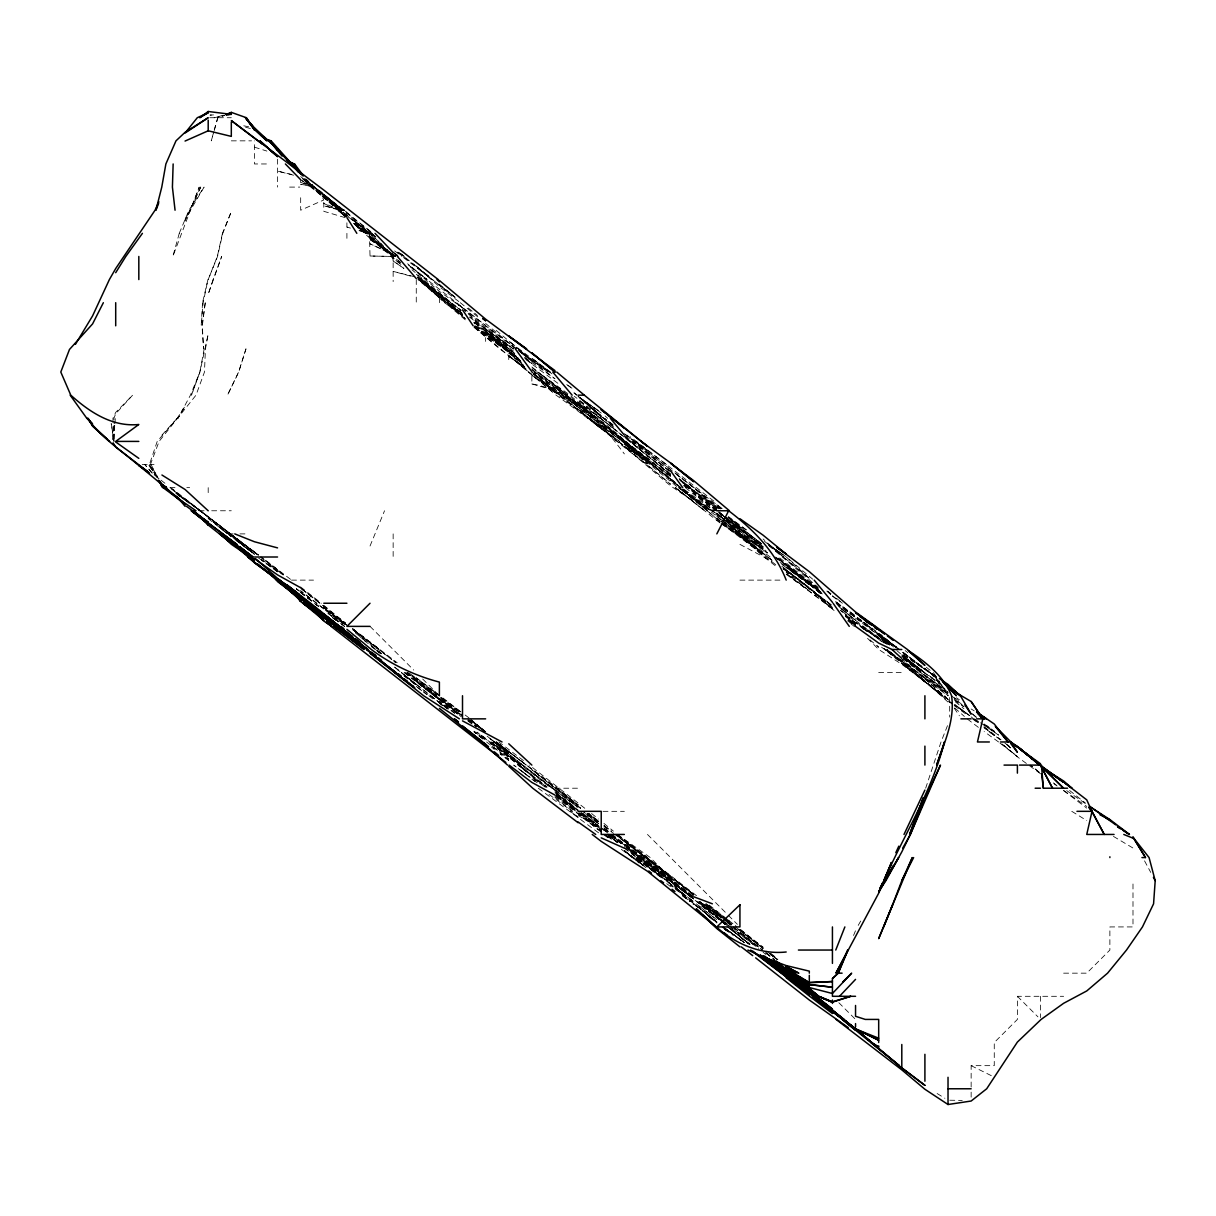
<?xml version="1.0" encoding="UTF-8"?>
<svg xmlns="http://www.w3.org/2000/svg" width="1216" height="1216" viewBox="0 0 1216 1216"><rect width="100%" height="100%" fill="white"/><g stroke="black" fill="none" stroke-linecap="round" stroke-linejoin="round"><path stroke-width="0.75" stroke-dasharray="5 3.75" d="M114.73 425.402L113.392 441.408L112.951 418.289L115.702 412.391L132.62 395.17L115.702 413.729L113.939 418.289L114.046 423.624M114.882 423.624L115.322 418.289M112.45 439.63L114.851 421.846M204.166 348.931L199.88 372.05L191.49 395.17L199.88 372.05L208.194 334.081L205.428 348.931L204.47 372.05L196.004 395.17L159.083 441.408L150.419 464.527L157.518 476.748M214.214 130.173L217.664 117.724L222.786 115.718M214.335 130.173L217.922 117.724L224.626 115.414M925.665 788.211L941.017 741.973L948.024 724.31M149.431 464.527L155.694 475.198L148.398 464.527L155.694 475.213L149.431 464.527L157.214 441.408L177.171 418.289L185.06 406.22L178.007 418.289L190.426 395.17L199.88 372.05M370.029 546.014L384.53 510.766M853.556 935.469L855.547 930.605M858.207 925.391L861.749 919.22M161.941 435.07L177.171 418.289M318.592 190.304L323.79 199.956L300.671 210.216L300.671 197.463M222.756 115.414L214.198 117.724L224.458 115.505M209.699 117.724L231.314 117.724M231.314 140.843L251.545 140.843M266.41 163.962L254.433 163.962L254.433 140.843M289.606 187.097L299.805 187.097M341.377 210.216L344.842 210.216L323.79 205.838L341.377 210.216L323.79 203.391L337.546 210.216L345.572 216.661L301.963 178.296M359.282 230.721L369.786 233.335L383.633 246.118M394.425 256.454L354.266 223.166L369.421 233.335L370.029 255.998L393.148 256.454L393.148 281.58M142.181 464.527L154.037 464.527M169.982 487.646L175.013 487.646M186.808 487.646L189.635 487.646M199.09 510.766L208.194 510.766M211.69 510.766L231.283 510.766M231.314 533.885L233.183 533.885M239.947 533.885L245.176 533.885M291.506 580.123L313.515 580.123M739.936 580.123L782.633 580.123M878.682 672.615L901.801 672.615M554.982 788.211L578.102 788.211M602.999 811.33L624.355 811.33M1063.635 973.165L1086.754 973.165L1109.874 950.046L1109.874 926.926L1132.993 926.926L1132.993 880.688M971.143 1086.998L971.143 1065.657L994.262 1065.657L994.262 1042.538L1017.397 1019.418L1017.397 996.299L1063.635 996.299M949.802 1100.222L962.251 1100.404M370.029 255.998L393.148 256.454M313.272 186.474L300.671 184.3L312.786 186.747M243.762 125.795L249.098 126.874M291.779 174.496L277.552 171.106L293.558 175.21M414.489 276.731L393.148 271.396L410.932 276.199M531.863 383.937L554.982 390.549L531.863 375.349L531.863 383.937C568.982 390.169 596.813 417.711 624.355 441.165L601.221 424.658L647.474 457.915L678.574 485.442M245.541 127.194L250.876 128.653M346.91 222.802L346.91 227.058L350.375 228.03M359.024 230.432L369.39 233.335L370.029 239.582L394.805 256.454M345.131 217.634L323.79 211.31L323.79 199.956M346.91 227.058L350.451 228.106M254.433 147.166L266.882 151.073M300.671 182.385L313.91 187.097L300.671 179.922L300.671 182.385L312.786 186.504M602.832 829.586L607.65 831.668M395.2 255.634L370.029 243.808L393.148 254.372L395.626 256.454M369.786 233.335L356.714 227.316L369.421 233.335M971.143 1065.657L992.621 1076.312M739.936 544.373L763.07 556.609M578.102 815.404L598.135 827.093M1113.446 836.395L1132.993 848.038M763.709 557.004L771.734 561.822M782.982 568.556L809.309 587.556L835.438 611.785M763.07 547.838L739.936 533.885L763.07 555.94L740.164 533.885L725.496 523.123M937.126 1093.534L944.908 1098.291M1071.782 811.33L1086.754 820.587M302.085 180.819L312.056 187.097L345.633 216.874M692.269 898.016L647.474 863.74L693.713 898.958L624.355 846.108M746.168 529.948L727.457 517.256M370.029 239.582L393.148 254.372L388.816 251.18M781.827 564.452L804.034 580.123L822.32 594.837L786.19 564.908L774.835 557.004M746.335 529.781L728.262 516.496M974.366 718.854L978.956 721.802M980.491 722.775L998.594 735.087L984.033 725.025M971.143 708.989L974.183 710.843M417.498 277.978L465.394 318.668M940.318 683.073L924.434 672.615L901.801 654.77M508.759 359.617L508.759 356.455L522.622 365.606M716.832 506.646L719.948 508.714L682.374 482.661M682.662 482.661L716.832 508.379M863.421 628.398L878.682 638.491L845.424 615.813M684.517 489.683L714.218 510.766M954.332 697.771L960.458 701.86M508.759 356.455L522.622 365.758M941.868 684.654L923.871 672.615L903.26 655.956L924.753 672.615L903.23 656.123M984.033 724.751L994.262 731.622L984.063 723.505M617.47 834.45L650.302 857.569L673.254 880.688M944.954 689.457L920.618 672.615L901.801 655.804M258.506 557.992L283.222 574.955M372.142 233.335L351.53 218.743M611.922 424.642L574.226 396.218M715.342 512.787L683.164 489.881M936.502 676.537L901.801 653.798L937.065 677.95M535.116 372.05L567.401 395.17L531.863 367.475M719.781 522.804L675.534 487.646L704.702 510.766L675.123 487.646L693.713 501.494L670.594 485.898L618.184 441.408M721.255 523.807L736.014 533.885L725.678 526.376M836.076 603.242L867.586 626.377L889.641 644.814M513.441 351.044L470.045 317.011L508.759 346.651L485.64 329.019L513.38 348.931L481.87 325.812L463.889 310.05M525.722 359.48L560.515 385.259M722.608 518.457L716.832 513.806L724.538 519.08M726.074 520.144L745.606 533.885L763.07 548.097M855.547 618.138L878.682 635.466M393.148 260.999L403.94 268.432L393.148 260.999L392.738 256.454M516.45 356.349L485.64 332.074L520.311 360.529M885.324 649.496L948.024 693.91M924.905 678.163L901.801 659.406L917.533 672.615L946.489 692.862M370.424 233.335L374.969 236.466L351.242 219.138M601.221 413.06L579.546 397.206L601.221 415.75L578.102 396.598L601.221 412.437M1000.327 739.875L984.109 727.837M780.034 552.596L769.242 545.118L783.104 554.785M781.569 553.66L786.19 556.867M854.058 614.642L835.027 601.388M1066.721 790.628L1085.204 803.442M1063.635 790.43L1086.754 806.482M936.077 676.886L901.801 651.882L936.639 677.038L933.28 672.615M786.19 574.317L832.428 608.076M550.514 372.05L531.863 358.173L552.277 374.102L508.759 341.118L531.863 360.179L549.754 372.05L531.863 360.103L548.142 372.05L485.64 325.812L515.858 348.931M721.453 517.59L693.713 497.694L711.907 510.766L738.264 533.885L772.13 560.424M722.988 518.67L766.004 550.772M956.506 697.771L959.424 699.823M984.078 723.93L994.262 731.059M444.524 302.693L462.506 315.309L446.606 302.693L462.506 315.689L419.049 279.574L464.998 318.455M475.684 325.812L518.001 357.747M549.054 794.443L572.204 811.33M936.077 677.19L901.801 651.715L924.905 669.545L903.245 652.247M831.349 604.762L786.19 571.794M969.608 715.631L954.195 704.778L966.522 713.488M261.227 559.102L283.222 574.818M460.955 312.542L447.017 302.693L462.506 315.233L416.267 274.208M531.863 375.349C572.554 402.025 607.605 435.89 646.806 464.527L670.594 484.242L624.355 446.196M678.346 485.458L670.594 480.001L724.052 522.059M763.07 546.592L724.052 516.633L761.642 545.057M861.536 621.087L837.839 604.291M863.026 622.151L867.525 625.313M1040.516 773.756L1017.397 756.884L999.628 741.973M669.18 470.546L624.355 436.073M769.242 544.874L783.104 554.694M716.832 513.806L724.538 519.262M726.074 520.357L739.936 530.191L724.052 516.846M998.564 741.973L984.154 731.576M520.22 352.032L531.863 360.301L518.396 348.931M473.693 322.301L514.854 353.582L469.513 317.011M715.312 503.606L674.926 473.298M374.71 236.618L351.242 219.184M354.51 223.577L368.19 233.335L345.526 211.28M676.05 484.181L624.355 442.29L601.221 425.615L562.81 395.17L674.637 482.372L647.474 460.271L652.43 464.527M899.597 649.496L862.813 622.121M948.024 699.367L901.801 664.316L878.742 649.496L867.114 637.914M952.66 704.535L884.746 649.496M954.195 705.645L968.058 715.57M578.102 396.446L598.135 410.841M474.818 322.483L520.311 360.118M726.94 518.67L747.582 533.885L724.052 516.359M681.234 487.646L670.594 480.001L677.859 485.458M868.33 625.343L834.982 601.19L855.547 617.682L836.502 603.242M901.801 656.503L924.206 672.615L903.29 657.476L921.971 672.615L903.23 657.552M832.428 609.018L786.19 573.587L809.309 590.763L786.19 572.478M621.27 849.27L642.975 865.427M531.863 369.892L595.551 418.289L566.124 395.17L601.221 424.414L554.982 389.15L534.417 372.05L554.982 389.439L578.102 406.311L531.863 369.026M680.899 481.278L689.73 487.646L678.802 478.694M699.671 901.664L721.255 917.776L699.671 901.588M722.912 926.926L744.283 942.461L726.18 929.161M720.571 508.972L634.676 441.408L647.474 450.589L625.693 434.963M724.447 523.731L763.07 553.66L721.407 521.466M817.973 588.225L778.62 557.004M780.155 562.491L822.32 593.454M719.781 522.09L716.832 519.946L721.103 523.169M954.484 700.127L963.574 706.724M1004.766 742.991L1010.374 747.08L1007.745 745.028M978.378 727.366L967.13 718.854M513.334 348.931L466.701 312.223M670.594 473.83L601.221 418.73L578.102 402.07L600.248 418.289L578.102 399.912L670.594 474.666M533.307 374.406C572.31 405.354 616.664 429.491 652.232 464.527M948.024 692.132L924.905 675.275L948.024 693.378M1054.105 783.803L1057.114 786.007M721.088 919.676L700.629 903.807L755.926 946.626M722.517 920.71L726.788 923.826M685.414 487.646L714.537 510.766M861.354 621.057L834.89 601.388M845.424 615.266L884.351 643.218M176.077 493.118L189.24 503.014M371.351 646.608L375.288 649.496M404.138 672.615L461.062 716.589M490.078 738.72L508.759 752.704M696.494 895.675L624.355 839.785M397.434 252.244L414.808 265.286M716.832 508.683L683.362 484.485M559.618 395.17L533.383 373.282L559.254 395.17L619.491 441.408L601.221 427.971L533.307 373.236L554.982 392.418L617.5 441.408M896.618 647.292L878.682 634.144L893.623 647.125M606.845 834.45L619.978 844.086M647.474 864.044L625.814 847.096L693.713 899.156M524.75 357.337L554.982 378.799L516.405 348.931M508.759 348.612L485.64 330.767L514.854 353.643M713.792 501.038L630.177 436.711M474.711 325.812L520.311 360.498L485.64 333.853M521.755 362.444L473.328 325.812M817.973 588.894L776.401 557.004M832.428 607.331L799.748 580.123L786.19 570.532L799.429 580.123L826.865 603.242L809.309 588.453L832.428 609.55M948.024 702.058L915.359 672.615L882.527 647.429L948.024 695.871M364.253 640.65L368.585 643.842M735.437 926.926L763.07 948.434L735.148 926.926M397.434 252.214L403.165 256.454M417.787 276.214L461.062 310.414L417.559 277.263M461.016 310.414L419.49 279.574M666.429 464.527L635.998 441.408M716.832 510.401L693.713 493.286L715.327 509.671M719.887 520.342L716.832 518.092L722.912 522.606M783.286 567.568L831.303 604.93M903.26 658.555L945.136 690.414M969.699 715.692L955.259 704.839L966.811 713.427M164.92 483.254L153.216 474.088M465.105 715.008L468.996 717.896M416.267 681.234L462.506 715.662M603.972 826.302L613.609 833.431M693.713 895.554L614.977 834.45M612.94 424.642L604.382 418.289L612.94 424.886M786.19 569.909L831.075 605.416M775.747 564.741L739.936 536.56L772.114 560.242M257.442 554.77L172.292 488.741M345.466 623.854L323.79 607.772L346.91 625.13M497.754 743.037L526.254 765.092L495.93 741.973L554.982 786.205L578.102 805.068L496.386 741.973M604.094 825.953L611.253 831.258M706.131 903.807L724.128 917.183M725.587 918.278L732.898 923.689M602.741 828.841L608.79 833.325M699.702 901.588L716.832 914.614L703 903.807M726.317 929.176L744.116 942.522M723.262 926.926L739.936 939.299M403.438 257.518L432.151 279.574L417.666 267.854M393.148 258.02L391.142 256.454L401.812 265.164L370.029 238.26L393.406 256.454M683.346 485.534L686.174 487.646M683.635 489.82L710.722 510.766L678.604 487.646L721.134 522.15M722.562 523.214L763.07 553.964L739.936 534.934L763.07 556.107L775.899 566.246M847.491 620.768L855.03 626.377M1053.33 782.906L1056.172 785.034M277.552 569.696L261.242 557.004L291.582 580.123M437.593 694.594L408.226 672.615M416.267 686.356L427.454 694.686M508.759 756.762L488.878 741.973L547.048 787.117L476.961 732.123L489.759 741.973M545.148 787.117L531.863 777.206L540.33 783.818M601.221 829.494L579.546 813.382L601.221 830.285M348.354 217.01L375.926 237.789M474.468 322.453L478.967 325.812L474.468 322.301M601.221 419.262L617.12 431.118M508.759 351.363L474.088 323.365M776.249 558.068L804.81 580.123L775.246 557.004M682.252 489.79L693.713 498.347L678.194 487.646L624.355 443.764L647.474 463.919L622.714 441.408L589.289 418.289L601.221 427.758L578.102 409.245C598.181 418.623 611.329 436.772 624.355 453.902M771.78 560.242L739.936 534.265L723.505 519.141M258.202 555.119L185.06 499.442L258.506 554.982M707.697 904.947L716.832 911.772M670.594 877.694L615.554 834.45M692.223 896.207L611.526 834.45M581.567 813.595L598.196 826.029L578.542 811.33M624.355 847.765L667.356 880.688L625.845 848.449M394.622 250.906L402.01 256.454M453.811 296.218L432.379 279.574L455.058 297.297M832.428 595.764L842.414 603.242M725.496 517.59L719.72 513.258L722.608 515.63M767.159 552.93L741.745 533.885L767.554 552.93L739.936 533.885L763.07 554.876L722.532 524.233M332.439 617.682L338.306 622.03M616.998 834.45L647.474 857.402M610.31 834.45L624.355 844.983M687.815 899.734L670.594 880.688L624.355 845.211M693.713 897.317L611.709 835.529M727.168 922.397L762.493 950.046M733.081 926.926L761.079 948.936M637.093 857.569L666.824 880.688L647.474 865.23M538.293 788.211L599.214 833.294M670.594 471.55L625.693 435.997M716.832 509.899L683.65 484.485L716.406 510.766M254.433 551.942L258.476 554.982M176.001 493.346L180.53 496.751M182.05 497.891L185.06 500.171M325.234 610.082L345.466 625.282L300.671 590.763M440.83 697.254L461.062 712.47M328.107 613.366L342.517 624.203M604.154 825.603L611.496 831.136M552.55 788.211L578.102 807.5M617.059 842.11L608.304 835.544L617.059 842.186M723.125 926.926L744.04 942.719M679.182 478.998L690.642 487.646L679.182 478.694M739.936 527.136L728.323 517.788L761.657 543.871L728.399 517.682M770.184 557.004L739.936 534.538L763.07 553.371L739.936 535.116L763.07 548.781L739.936 531.149L723.626 516.77M924.905 677.981L948.419 695.734M971.143 716.878L978.15 722.456L975.247 720.054M1063.635 790.674L1086.754 808.123M179.026 495.626L189.24 503.363M416.267 677.783L437.942 694.154M404.822 672.615L458.174 714.309L439.386 698.47L461.062 715.525M397.237 669.53L399.958 671.582M404.472 675.944L416.267 684.851M430.297 695.734L449.358 710.174L401.265 672.615L446.789 708.396M490.291 741.973L520.691 765.092L490.519 741.973L520.539 765.092L508.759 755.896M722.821 919.007L730.314 924.662M733.309 926.926L762.584 950.046M670.594 879.913L613.685 835.544M546.714 787.086L517.925 765.092L545.726 787.117M581.734 813.595L601.221 828.294M727.518 926.926L749.892 944.315M417.681 267.763L430.434 277.415M460.302 302.693L479.849 318.562M820.876 592.04L786.19 564.908L822.32 593.97M975.247 719.963L978.181 722.182M984.033 726.621L1001.026 739.799M283.343 574.636L260.726 557.004M345.466 624.036L323.79 607.59L346.91 625.328M405.688 672.615L462.506 716.665M726.986 920.33L705.858 903.807M728.43 921.439L731.333 923.628M521.71 765.092L491.614 741.973L551.076 788.211M723.687 921.743L698.014 901.527L720.936 919.646M725.055 922.777L729.174 925.893M579.546 813.276L601.221 829.692M531.863 779.182L534.858 781.447M645.985 867.662L624.355 851.17L639.297 863.178M706.709 914.417L716.832 922.078L670.594 885.126L703.03 910.738M398.742 252.198L429.734 277.339L416.267 266.046M716.832 504.746L722.106 508.759M745.803 533.885L763.07 547.002L726.94 518.867M738.142 533.885L739.936 535.253M393.148 660.546L395.884 662.735L352.807 629.645L391.704 659.437M410.248 673.755L414.762 677.175M670.594 877.709L674.515 880.688M725.42 919.311L731.15 923.674M439.386 703.38L442.305 705.599M692.208 895.751L624.355 843.022M417.772 687.709L422.302 691.144M423.806 692.299L426.831 694.579M474.073 731.378L485.64 740.164L474.073 731.196M722.319 920.679L726.423 923.81M556.396 796.252L576.232 811.33L556.396 795.598M418.547 277.826L450.832 302.693L411.996 269.785M728.612 517.256L739.936 525.905L728.612 517.302M896.618 647.201L869.744 626.377M722.608 515.174L718.276 511.875L722.608 515.25M724.052 516.283L739.936 528.398M817.973 588.118L809.309 581.506L817.973 588.346M670.594 476.034L625.389 441.408L647.474 459.542L601.221 422.454L624.355 440.374C603.288 419.915 577.281 405.946 554.982 387.007L596.098 418.289L578.102 404.958L597.451 418.289L578.102 404.229L531.863 366.974M942.248 686.219L901.801 655.272M156.165 476.657L159.053 478.861M185.06 499.442L254.433 552.277L185.06 498.94L229.809 533.885M352.64 629.675L370.029 642.93L352.99 629.69M442.274 698.151L462.506 713.564M523.473 760.608L498.818 741.973M407.071 672.615L436.848 695.734L409.67 674.713M647.474 861.217L670.594 879.062L642.686 857.569L692.284 896.253M666.718 880.688L693.713 901.71L647.474 865.99M624.355 848.114L663.146 878.469L647.474 866.491M554.982 796.389L574.575 811.33M666.702 883.652L670.594 886.616M702.453 910.647L716.832 922.078L705.326 912.912M458.812 301.553L439.386 286.672L416.267 266.38M387.372 250.086L353.962 223.653M848.327 620.266L855.547 625.799L848.327 620.023M185.06 499.381L171.106 488.71L199.895 510.766L170.21 487.646M302.07 589.228L345.466 623.002M439.052 695.734L416.267 678.042L437.441 694.625M584.774 808.26L529.355 765.092M377.051 650.606L381.444 653.965L377.158 650.621M300.671 592.694L313.074 602.194L296.461 588.924M468.008 721.103L473.89 725.587M739.936 930.103L763.07 947.766L739.936 929.009M608.167 831.258L604.002 828.081L607.985 831.258M554.982 791.768L576.658 808.366M765.958 953.162L771.75 957.585M579.834 811.33L598.378 825.527M603.82 829.494L606.419 831.47M719.507 919.737L698.85 903.807M455.058 297.221L439.386 285.198L454.267 296.856M674.926 472.887L694.108 487.646L716.832 507.984L694.078 487.646M761.626 543.856L748.646 533.885L761.626 544.038M624.355 442.244L623.276 441.408L647.474 460.621M440.83 697.954L461.062 713.488M436.802 695.734L407.117 672.615M496.356 741.973L508.759 751.503M618.473 835.574L624.355 840.089M587.176 813.489L598.409 822.107M730.269 929.054L750.059 944.391M554.982 795.006L576.232 811.33M556.487 796.328L576.065 811.33M670.594 884.275L665.927 880.688L693.713 902.181M529.082 776.872L513.73 765.092L537.335 782.937M624.355 433.671L634.372 441.408L624.355 432.866M474.696 326.861L504.731 348.931L474.073 325.812M300.671 588.149L320.264 603.242L300.671 588.058M353.81 629.766L379.483 649.496L351.135 627.502L397.222 662.766M739.936 929.282L763.07 947.097M615.904 834.45L670.594 876.66L624.355 841.335M328.001 613.366L342.076 624.203M757.735 946.626L739.936 932.915L757.522 946.626M439.386 702.65L446.88 708.442M486.598 741.973L508.759 759.027L489.683 744.253M624.355 850.531L643.203 865.245L624.355 850.577L633.232 857.569M682.586 895.721L690.08 901.497M727.29 931.258L724.478 929.1L727.29 931.319M353.643 223.425L370.029 238.397L393.391 256.454L353.856 223.881M370.029 238.397L393.148 256.272M948.024 694.108L903.199 658.966M972.496 718.854L978.302 723.338M443.05 698.045L461.001 711.938M469.209 720.009L484.135 731.561L467.962 718.854M725.283 919.311L730.922 923.674M296.461 588.802L299.258 590.976M719.507 919.676L699.2 903.807M731.591 929.085L739.936 935.636L670.594 880.946M608.76 835.544L617.272 842.11M491.416 747.004L494.304 749.238L491.416 746.943M722.106 508.714L716.832 504.625L721.833 508.714M841.001 608.897L855.547 620.19L837.52 605.507M1000.008 743.098L1017.397 756.565L1000.996 743.098M302.161 589.319L345.466 623.398M467.643 720.009L476.642 727.001L467.947 720.009M323.79 608.988L300.671 590.93M765.958 952.964L771.75 957.448M454.89 713.382L439.386 701.328L454.358 713.017M621.391 843.63L609.55 834.45L621.391 843.737M403.849 675.822L416.267 685.474M604.2 834.45L608.517 837.794M603.592 834.45L608.03 837.9M682.419 895.782L689.806 901.512M304.958 179.284L312.117 184.862M521.862 353.385L531.863 361.182L519.217 351.15M832.428 596.129L838.964 601.221M954.21 699.033L964.09 706.724M886.996 649.496L895.873 656.397M897.362 657.537L924.905 678.832L943.996 695.734M260.467 557.004L283.039 574.682M578.102 806.269L580.701 808.29L531.863 769.774L580.61 808.351M731.059 926.926L758.83 948.89M611.101 835.605L621.406 843.63M554.982 792.817L578.102 810.829M556.442 795.401L577.038 811.33M706.709 914.204L716.832 922.078M721.909 926.926L727.457 931.243M679.486 479.545L719.583 509.671M809.309 583.467L822.32 593.621L805.205 580.123M863.147 628.581L867.388 631.894M889.96 651.806L916.21 672.615L887.042 649.496M881.585 647.216L901.801 662.386L942.142 695.734L901.801 663.009M769.409 953.329L776.386 958.892L766.612 951.155M440.83 697.969L462.506 714.871M598.454 821.058L588.787 813.489L598.454 821.104M604.048 825.603L611.131 831.106M487.114 736.151L508.759 753.084L494.73 741.973M763.07 952.234L765.958 954.484M314.427 603.242L318.44 606.389M332.439 617.363L338.2 621.862M583.467 813.641L598.272 825.193M636.044 857.569L663.085 878.469M601.221 831.866L574.94 811.33L601.221 832.033M304.958 179.223L372.917 233.335M525.935 368.676L499.806 348.931L473.617 326.982M726.925 919.007L707.621 903.807M728.369 920.147L737.018 926.926M769.363 953.359L776.37 958.862M370.029 642.732L378.662 649.496M765.958 952.706L774.638 959.485M355.589 633.156L368.585 643.325M490.078 738.477L494.532 741.973M208.194 518.578L231.314 536.742L219.366 527.318L227.742 533.885M552.642 788.211L522.454 765.092L578.102 807.12L554.982 790.582L493.483 741.973L554.982 790.126M647.474 862.6L670.594 880.688L685.991 898.366M576.658 809.689L556.426 793.85L578.102 810.981M578.102 812.835L601.221 830.938M725.055 929.267L732.503 935.104M905.175 650.606L908.002 652.81M860.092 626.377L864.378 629.736M739.936 930.255L763.07 948.434M300.671 586.978L321.328 603.242M251.545 551.714L208.194 518.016L231.314 536.119M376.778 650.666L381.246 654.178M481.293 735.285L485.64 738.69M633.49 857.569L643.279 865.275M769.014 545.3L809.309 578.406L786.342 557.004M716.832 516.329L721.27 519.84M722.745 521.01L739.039 533.885M232.758 537.259L254.433 554.359M556.426 792.908L578.102 809.993M300.671 592.055L313.424 602.133M521.573 770.898L528.93 776.69M346.91 215.49L323.79 194.362L342.836 210.216L314.594 187.097L341.058 210.216L314.093 187.097M613.168 426.056L578.102 396.355M1069.594 790.476L1085.326 802.955M765.958 952.827L774.638 959.698M371.488 646.046L375.835 649.496M604.018 830.026L608.228 833.34M609.626 834.45L621.422 843.737M607.62 834.45L617.378 842.186L609.018 835.559M701.024 909.507L693.834 903.807L703.897 911.772M692.755 903.807L693.713 904.567M828.142 591.493L830.999 593.758M721.164 514.262L725.496 517.712M781.827 566.23L809.309 588.635M591.538 813.519L598.454 819.022M749.892 944.391L727.913 926.926M296.522 588.924L299.288 591.113M482.737 738.781L474.073 731.91L485.64 741.213M554.982 797.468L572.447 811.33M573.846 392.859L576.749 395.17M842.536 611.663L881.463 641.425M353.902 223.303L366.472 233.335L353.902 222.984M851.291 624.051L854.194 626.377M695.172 900.311L699.55 903.807M604.17 828.582L610.052 833.279M749.801 944.452L730.588 929.085M601.221 827.807L605.386 831.136M359.921 636.728L365.697 641.334M708.153 915.861L716.832 922.777M709.597 917.153L716.832 922.929M926.258 667.204L931.669 671.521M764.484 541.257L809.309 578.406M679.288 479.545L715.388 508.653M390.26 252.335L370.029 236.132L390.26 252.502M485.64 731.667L471.078 720.009L485.64 732.078M624.355 844.254L641.03 857.569M370.029 644.465L381.93 653.995M377.431 650.636L381.718 654.056M316.114 604.276L318.683 606.313M428.853 695.734L435.434 700.994M521.573 770.959L528.93 776.842M410.582 266.714L427.105 279.574L407.573 263.781M698.014 901.512L700.887 903.807M394.531 667.052L400.064 671.49L394.531 667.037M300.671 592.207L313.044 602.148M601.221 417.134L579.47 397.298L614.247 427.774M724.052 519.627L739.936 532.41L726.94 521.664M400.368 262.276L396.036 258.78L400.368 262.504M377.279 650.651L381.611 654.147M955.259 701.723L963.923 708.73M394.577 252.974L397.45 255.284M556.442 794.778L575.426 810.145M903.245 657.263L922.184 672.615L903.245 657.005M468.282 308.028L472.629 311.554M304.958 178.98L312.117 184.771M393.148 252.077L397.191 255.36M889.641 645.027L878.682 635.983L889.367 644.982M972.557 714.233L976.813 717.698M496.143 330.372L516.967 347.746M718.686 511.921L722.942 515.386M724.356 516.526L739.936 529.203L724.736 516.526M682.252 489.987L707.925 510.766L681.538 487.646M603.926 823.414L613.411 831.136M603.926 827.853L607.985 831.151M585.747 813.626L598.409 823.946M887.452 644.723L855.547 620.373L836.897 604.474M674.637 482.144L624.355 443.886L647.474 462.08C616.117 440.937 586.994 417.012 556.107 395.17L508.759 355.528L527.349 370.865M473.936 326.998L554.982 393.665M462.506 313.515L417.438 277.324M523.199 364.846L508.759 352.99L526.087 368.478M768.694 545.467L818.246 587.404M375.805 236.892L371.473 233.335L375.592 236.907M395.854 254.235L398.544 256.454M251.545 551.988L231.314 535.359L248.657 550.103M311.57 184.847L304.76 179.223C323.836 200.017 348.202 214.442 368.95 233.335L383.633 245.906M461.183 312.512L420.827 279.574L462.506 314.701M771.005 953.466L777.906 959.166M848.327 619.689L855.547 625.662M725.496 520.463L716.832 513.304L722.258 518.062M417.605 267.338L429.689 277.339M739.936 937.004L748.524 944.118M323.79 605.279L345.466 623.2M895.736 647.125L880.095 634.144L898.442 649.496L878.682 633.506L893.623 647.018M768.877 544.95L783.408 557.004L763.07 538.977M924.905 681.72L901.801 663.374L942.826 695.734L915.207 672.615L924.905 681.386M669.226 471.352L633.734 441.408L670.594 469.543M439.386 284.194L454.678 296.917M836.73 598.47L841.031 602.057M719.203 511.921L723.353 515.386M516.131 348.931L485.64 323.471M304.836 178.98L311.813 184.771M465.302 319.823L417.863 279.574M574.362 392.859L577.129 395.17M704.414 911.894L716.832 922.275M789.169 559.421L812.698 579.181M809.309 584.151L822.077 594.898M870.002 639.874L878.682 647.216L875.961 644.769M951.505 695.734L964.136 706.435M869.014 626.377L889.945 644.541M531.985 372.05L554.982 391.674M878.682 635.102L889.945 644.693M531.863 372.05L554.982 391.719M346.91 215.931L323.79 195.062L340.708 210.216L323.79 195.274L372.613 233.335M418.502 279.574L439.386 297.297L419.946 279.574L444.387 302.693M1010.496 747.855L1006.362 744.329L1010.557 747.855M669.271 473.541L624.355 436.514L670.594 475.152M707.241 510.766L716.832 518.958M474.742 313.166L477.478 315.491M375.866 237.029L371.534 233.335L375.531 236.846M393.148 252.442L396.644 255.451M300.671 176.609L343.429 210.216L323.79 195.411L341.97 210.216L323.79 196.11L304.79 179.33M588.772 418.289L601.221 429.02M304.76 178.858L314.29 187.097M470.303 718.854L484.242 730.877M393.148 254.098L395.854 256.454M393.847 256.454L370.029 237.394L394.106 256.454M896.83 650.575L900.554 653.798M419.003 279.574L439.386 297.266M723.626 519.247L739.936 533.505L726.347 521.406M474.711 326.998C490.291 341.863 510.948 349.995 524.75 367.08M954.849 708.046L964.394 716.452M719.553 513.167L722.258 515.569M533.338 373.251L554.982 392.418L533.642 373.251M827.002 590.961L831.075 594.563M948.024 699.504L924.905 678.832M718.185 514.14L724.979 520.19M393.148 254.646L395.154 256.454M345.557 216.311L314.777 187.097M827.002 591.204L831.075 594.898M605.082 415.948L607.65 418.289M716.832 513L722.167 517.925M930.027 672.615L939.725 681.614L930.073 672.615L948.024 692.436M972.511 713.67L977.953 718.854M306.128 179.223L308.849 181.853M944.786 695.734L950.091 701.966M306.037 179.071L308.727 181.746M1017.397 996.299L1037.947 1016.85M838.842 1002.714L855.547 1019.418M647.474 834.45L727.107 914.082M728.384 915.374L737.382 924.358M370.029 626.377L413.698 670.046M422.697 679.03L439.386 695.734M441.955 698.303L459.937 716.285M152.152 472.902L144.81 464.527L152.152 473.13M320.325 191.049L338.762 210.216L346.91 216.159L310.764 187.097L302.906 177.749M368.114 233.335L370.029 235.661M954.21 708.107L959.363 715.783M1144.545 860.867L1150.762 872.434M151.058 464.527L158.597 479.317M114.076 425.402L114.38 441.408M949.65 697.513L949.711 717.075M1040.516 996.299L1040.516 1017.64M971.143 1092.135L971.143 1097.166M485.64 337.622L485.64 341.422M439.386 298.878L439.386 302.693M416.267 279.574L416.267 303.985M393.148 533.885L393.148 557.004M346.91 213.423L346.91 216.585M346.91 233.335L346.91 240.859M277.552 159.205L277.552 187.097M208.194 487.646L208.194 495.52M202.525 302.693L201.172 325.812L203.194 302.693L207.936 279.574L202.525 302.693M205.261 302.693L202.327 325.812L203.574 348.931L202.008 325.812L205.261 302.693M222.452 233.335L217.33 256.454L208.194 279.574L217.542 256.454L222.786 233.335L231.314 211.614L222.452 233.335M179.269 233.335L172.839 256.454L199.226 187.097L190.395 210.216L185.06 219.397L204.09 187.097L188.936 210.216L179.269 233.335M213.727 131.951L211.265 140.843L213.834 131.951M245.951 348.931L238.716 372.05L227.483 395.17L238.61 372.05L245.951 348.931M213.119 279.574L208.194 294.211L221.677 256.454L213.119 279.574M200.716 187.097L185.06 220.582L200.716 187.097M213.53 114.912L209.973 115.094L213.53 114.988M462.506 307.709L439.386 291.384L408.044 264.738L485.64 325.493L455.407 302.693L462.506 307.709M647.474 461.138L624.355 446.348L647.474 461.274L670.594 479.59L647.474 461.138M809.309 582.722L776.705 557.004L819.417 590.52L809.309 582.722M670.594 476.322C623.686 444.98 583.589 404.594 537.624 372.05L570.076 395.17L596.433 418.289L578.102 404.229L624.355 441.53L670.594 476.322M878.682 637.442L862.706 626.377L887.133 644.009L878.682 637.473M952.66 703.684L948.024 700.431L952.66 703.699M571.946 388.223L565.774 383.83L571.946 388.254M647.474 866.598L634.95 857.569L662.203 878.347L647.474 866.643M277.552 571.794L261.638 560.181L277.552 571.794M855.547 625.039L848.327 619.734L855.547 625.1M318.44 606.191L315.765 604.23L318.455 606.191M578.102 817.122L570.304 811.33L578.102 817.182M809.309 584.774L786.19 567.446L809.309 584.774M254.433 552.064L231.314 534.858L254.433 552.064M786.19 571.018L783.317 568.86L786.19 571.018M254.433 554.086L234.202 538.946L254.433 554.086M722.806 917.974L704.429 903.807L722.806 917.928M731.774 924.692L724.295 919.098L731.774 924.677M598.196 821.56L587.632 813.61L598.211 821.56M670.594 876.113L624.355 840.727L693.713 894.611L647.474 858.01L670.594 876.113M692.269 896.967L670.639 880.688L692.269 897.013M721.316 917.882L716.832 914.478L721.255 917.882M716.832 510.766L693.713 493.286L716.832 510.766M531.863 374.452L528.702 372.05L531.863 374.452M723.991 918.232L716.832 912.79L723.87 918.232M367.354 233.335L354.221 223.303L367.354 233.335M344.554 626.377L332.682 617.333L344.554 626.377M404.274 256.454L398.711 252.198L404.274 256.454M485.64 738.431L482.737 736.227L485.64 738.431M724.888 923.841L720.86 920.77L724.842 923.826M725.815 924.631L716.832 917.685L725.815 924.601M484.242 730.588L471.762 720.982L484.242 730.634M716.832 919.798L696.19 903.807L716.832 919.813M508.759 760.41L500.08 753.707L508.759 760.41M730.086 924.646L727.138 922.351L730.117 924.646M693.713 894.49L675.974 880.688L693.713 894.611M698.045 907.44L695.157 905.19L698.045 907.455M578.102 804.977L556.715 788.211L578.102 805.068M598.409 823.46L582.935 811.33L598.409 823.506M608.714 837.794L605.872 835.559L608.745 837.794M531.863 363.599L524.75 357.96L531.863 363.599M439.386 699.717L416.267 681.386L439.386 699.778M611.283 839.055L606.921 835.605L611.298 839.055M416.267 684.441L401.447 672.615L416.267 684.441M707.499 510.766L679.668 487.646L707.499 510.766M777.389 959.53L770.047 953.602L777.389 959.515M531.863 775.291L519.232 765.092L531.863 775.291M725.374 924.616L721.103 921.15L725.374 924.616M994.262 735.665L984.018 727.259L994.262 735.665M855.547 624.735L845.424 616.436L855.547 624.735M1039.072 772.19L1030.438 765.092L1039.072 772.175M855.547 623.489L840.59 610.402L855.547 623.489M345.542 216.463L338.656 210.216L345.542 216.478M114.076 441.408L111.203 423.624L113.97 441.408"/><path stroke-width="1.5" d="M173.143 163.962L172.414 187.097L175.058 210.216M1141.946 857.569L1145.487 857.569L1132.993 837.201L1149.074 857.569L1155.2 880.688L1153.574 903.807L1142.462 926.926L1126.502 950.046L1107.578 973.165L1086.754 990.949L1063.635 1003.291L1041.124 1019.418L1017.397 1042.066L986.693 1088.776L971.143 1101.027L948.024 1104.508L924.905 1089.262L901.801 1069.867L836.076 1019.418M1114.054 834.45L1086.754 834.45L1092.029 811.33L1088.867 807.333L1091.892 811.33L1086.754 799.87L1065.064 783.18M957.053 693.196L971.143 701.51L982.817 718.854L977.451 741.973L989.353 741.973M892.97 903.807L901.801 880.688L912.304 857.569L878.682 938.63L892.985 903.807L883.682 926.926M924.297 800.295L910.358 834.45L901.801 851.884L885.902 880.688L878.682 891.51M158.612 203.452L155.937 210.216L161.774 187.097L165.878 163.962L175.986 140.843L185.06 132.316L208.194 117.724L185.06 133.046L197.281 117.724L208.194 112.738L208.194 111.492L231.314 114.365L231.314 112.374L246.422 117.724L254.433 129.945L245.556 117.724L246.422 117.724M835.772 950.046L844.877 926.926M891.602 862.524L878.682 893.213L835.924 973.165L848.038 950.046L838.295 973.165L832.428 978.591L832.428 996.299L855.547 996.299M832.428 978.591L838.143 973.165L847.613 950.046M883.728 880.688L891.465 862.524L883.986 880.688C904.126 834.389 931.958 791.434 944.406 741.973L936.639 765.092C944.315 742.611 955.122 720.191 951.566 695.734C943.479 675.746 925.802 662.051 908.306 650.56M924.905 798.714L940.485 765.092L910.358 834.45L902.652 848.251M158.886 201.75L155.055 210.216L115.702 268.538L109.379 279.574L92.598 315.856L75.438 344.31M895.812 852.674L898.806 846.154M904.005 834.45L924.905 790.066M880.11 888.166L882.998 882.178L880.11 888.106M103.36 302.693L92.598 323.882L69.479 349.463L60.8 372.05L70.786 395.17C89.604 412.057 112.282 427.181 138.822 424.49L115.702 441.408L138.822 441.408M716.832 533.885L728.658 510.766C753.038 529.355 774.774 550.894 786.19 580.123M901.801 880.658L913.642 857.569M885.081 880.688L887.726 875.733M889.489 872.434L893.015 865.822M884.169 882.314L878.682 892.042L898.624 857.569L879.609 889.641M115.702 272.688L125.81 256.454L142.424 233.335M185.06 141.056L208.194 130.796L231.314 136.39L231.314 121.995M839.496 996.299L855.547 979.382M370.029 603.242L346.91 626.377L370.029 626.377M842.688 982.057L851.656 973.165L832.428 993.502L809.309 987.544L776.082 960.838M208.194 111.492L199.713 117.724L208.194 112.738M226.191 114.38L231.314 112.374M226.298 114.836L231.314 113.088L226.176 114.486M227.894 114.76L231.314 114.03L225.978 114.289M225.978 114.547L231.314 114.365M266.182 139.87L271.122 140.843L294.318 166.714M290.016 162.914L294.515 163.962L303.225 175.469M578.102 395.17L584.334 395.17L647.474 446.333L607.985 415.127M716.832 510.766L728.658 510.766M254.433 557.004L277.552 557.004M323.79 603.242L346.91 603.242M855.547 626.377L878.682 643.097L891.982 649.496L901.801 649.496M485.64 718.854L462.506 718.854L462.506 695.734M960.914 718.854L971.143 718.854M976.539 718.854L983.911 718.854L980.081 715.206M1000.479 741.973L1010.922 741.973L1040.516 765.092L1052.494 788.211L1040.516 765.396L1063.574 788.211L1040.516 765.472L1063.635 782.329L1042.051 767.524M1004.036 765.092L1017.397 765.092L1017.397 773.133M1019.464 765.092L1040.516 765.092L1020.285 749.314M1035.15 788.211L1040.516 788.211M1041.61 773.984L1043.374 788.211L1067.602 788.211M578.102 811.33L601.221 811.33L601.221 834.45L624.355 834.45M1076.95 811.33L1092.029 811.33L1104.25 834.45L1091.801 811.33M798.41 950.046L832.428 950.046M838.143 973.165L842.095 973.165M948.024 1088.776L971.143 1088.776M786.19 951.991C760.41 954.742 736.045 943.966 716.832 927.398M809.309 984.656L832.428 987.21L809.309 984.534L792.954 973.165L786.19 966.948L793.014 973.165L809.309 984.534L792.954 973.165M266.122 139.536L271.122 140.843M277.552 547.884L254.433 541.743L234.749 533.885M289.423 162.549L294.515 163.962L296.826 168.872M693.713 896.77L712.378 903.807M878.682 1038.19L855.547 1028.979L810.601 994.262M1123.782 834.45L1132.993 838.174M773.194 960.169L818.353 996.299L832.428 1002.197L850.744 996.299L832.428 1001.802L818.915 996.299L791.069 973.165L809.309 986.571L801.785 980.978M802.043 981.175L809.309 986.906L791.19 973.165L818.292 996.299L832.428 1002.242L818.155 996.299L786.19 970.201L818.11 996.299L773.194 960.108M601.221 837.854L624.355 848.206M747.931 950.046L763.07 957.038L786.19 965.565L809.309 971.143L809.309 973.165M1106.621 818.338L1109.874 819.903L1099.963 814.766M502.041 741.973L462.506 720.875M786.19 967.024L798.836 973.165L786.19 966.34L793.668 973.165L809.309 982.452L832.428 981.525L809.309 982.726L793.075 973.165L786.19 966.629M554.982 795.082L531.863 782.42L509.139 765.092M300.671 587.738L277.552 574.894L254.433 558.63M287.174 160.147L293.588 163.962M1011.773 743.66L1017.397 747.05M1011.712 742.839L1017.397 746.32L1039.543 765.092L1017.397 746.548L1037.628 762.782M459.374 718.854L423.624 695.734L370.029 653.159L401.295 677.266M1042.051 767.433L1063.635 781.006L1072.01 788.211L1065.034 783.18M260.558 134.976C277.187 145.586 287.812 163.43 303.149 176.031M866.446 621.346L872.678 625.374M1129.482 834.45L1109.874 819.538L1089.399 806.451M878.682 1047.067L871.659 1042.538L855.547 1028.842L871.659 1042.538L878.682 1047.067L878.682 1045.927M1123.31 830.558L1129.284 834.45L1118.826 827.032M874.243 626.377L884.458 633.749M866.05 621.346L872.039 625.374M161.941 475.015L185.06 489.486L208.194 510.766M641.166 441.408L670.594 462.977L693.713 481.703L670.594 463.159L693.713 480.67L729.433 510.766M939.375 678.513L948.024 684.41L960.275 695.734L948.024 685.763L960.427 695.734L971.143 714.126L964.866 704.93M943.327 682.222L948.024 685.429L943.54 682.222M149.614 473.039L115.702 447.047L113.088 442.822M191.596 510.766L208.194 522.15L186.413 506.266M185.06 503.226L196.019 510.766M848.175 1027.535L809.309 1000.023L755.653 957.858M261.501 135.964L268.569 140.843L254.433 127.969L245.556 117.724L251.089 125.172M786.19 966.34L796.054 973.165L786.19 966.006M776.948 547.367L809.309 571.642L855.547 611.982L907.44 649.496L924.905 665.365L909.583 651.928M148.078 471.838L137.575 464.527C120.369 449.844 100.563 437.106 87.446 418.289L92.598 423.989L86.792 418.289L70.163 395.17M871.887 1042.538L815.708 996.299L763.07 955.958L832.428 1009.098L768.846 958.877L786.19 971.706L764.514 956.065M875.018 626.377L855.547 612.712L884.458 633.931M776.948 547.519L786.19 554.04L763.07 535.162L739.936 518.73M1115.847 824.919L1089.506 806.162M115.702 441.97L138.822 458.371M578.102 821.97L595.718 834.45M977.223 712.348L994.262 723.991L1007.988 741.973L995.402 726.56M323.79 617.302L304.046 603.242L346.91 634.904L323.79 617.302L335.54 626.377M219.458 533.885L231.314 543.233L208.194 525.038L205.154 520.281M1020.285 749.147L1040.516 763.754M763.07 956.642L844.147 1019.418M147.501 471.747L138.822 465.439L185.06 503.865L161.941 486.81L158.84 480.442L162.944 487.646M247.654 557.004L277.552 579.576L254.433 562.658L238.123 548.218M367.916 649.496L277.552 581.613L271.913 573.967M306.432 603.242L367.627 649.496M1040.516 765.442L1063.635 782.329M874.578 627.38L877.314 629.386M161.941 485.898L164.342 487.646L161.941 485.853L159.433 480.958M254.433 562.704L277.552 579.652L257.321 563.92L300.671 599.746L277.552 580.792L323.79 616.147M458.432 721.848L454.343 718.854L458.432 722.046M193.526 511.845L237.105 544.555M337.197 626.377L367.521 649.496L346.91 633.46M763.07 956.886L855.547 1028.751L878.682 1040.227L855.547 1028.979L763.07 957.691L789.078 977.71M400.125 675.868C359.237 644.723 321.799 609.398 279.452 580.123L277.552 578.634L339.188 626.377L277.552 578.39L255.786 558.874M404.533 679.106L407.466 681.279M791.266 973.165L798.775 978.758M859.955 616.497L868.786 623.078M785.612 973.165L764.484 956.612L809.309 990.797L768.846 958.877M832.428 1009.751L809.309 992.514M832.428 1011.134L842.734 1019.418L812.364 996.299L855.547 1029.238L815.693 996.299M438.246 279.574L323.79 190.061L231.314 120.597L262.322 144.172M488.528 746.639L462.506 726.028L482.6 741.973M752.689 955.624L741.274 946.869M279.452 580.123L300.671 596.129M768.846 959.105L786.19 972.177M483.603 742.733L485.64 744.268M750.622 950.046L809.309 994.354L791.966 981.145M578.102 822.715L532.73 788.211L508.759 766.247M809.674 996.299L832.428 1013.551M887.346 635.938L893.122 640.346M874.821 627.35L877.39 629.295M760.365 955.198L783.226 973.165L760.441 955.229L763.07 957.296M672.053 889.261L674.986 891.495M752.856 951.17L758.693 955.624M789.078 978.941L763.07 958.968M943.54 682.906L956.414 695.734L948.024 685.885L942.324 681.462M340.966 626.377L343.946 628.642M660.85 880.688L663.632 882.816M554.982 370.591L485.64 319.17L439.386 280.455M252.411 557.004L222.528 533.885M791.966 979.929L806.421 991.025M870.975 1042.538L899.278 1065.657L842.308 1019.418L855.547 1030.378M398.27 673.77L401.28 676.081M786.19 973.545L809.309 991.359M439.386 708.366L481.551 741.973L507.574 765.092M592.222 834.45L601.221 841.381L647.474 871.279L716.239 926.926L696.358 908.854M191.125 510.766L208.194 523.959L191.778 510.766L193.511 510.766L208.194 522.91M371.473 652.475L375.805 655.819M378.708 658.054L381.596 660.273M413.425 686.949L366.578 649.496L393.148 670.609M601.221 409.686L624.355 428.199M404.29 679.592L407.284 681.918M410.278 684.243L414.778 687.724M601.221 409.868L605.279 413.03M237.074 544.662L191.748 510.766L208.194 524.126L196.171 513.198M252.913 557.004L239.947 546.911L253.019 557.004M371.473 652.247L375.805 655.637M286.49 584.577L299.242 594.594L286.642 584.577M799.14 978.895L786.19 968.529M786.19 977.77L809.309 996.01M584.334 395.17L556.73 372.05M739.936 946.884L716.832 928.583L703.091 915.557M393.148 670.335L395.99 672.615M270.636 150.814L277.552 156.362L259.966 140.843L277.552 156.727M505.856 762.447L331.041 626.377M648.812 870.975L651.487 873.134M790.856 973.165L818.292 996.299M173.599 494.608L185.06 503.895M239.902 548.887L249.934 557.004L231.314 544.282L220.461 533.885M346.91 629.326L371.321 649.496C391.658 664.711 414.854 675.61 439.386 682.1L439.386 695.734M724.25 932.839L727.107 935.195M494.304 751.792L498.636 755.41M976.509 712.105L984.55 718.854M878.682 1048.329L899.262 1065.657M164.996 487.646L185.06 504.929L181.579 500.946M979.655 715.099L983.911 718.854M285.714 587.328L270.742 573.815M288.42 589.73L300.671 600.537L289.043 589.061M109.653 441.408L92.598 426.269L88.038 418.289L92.598 425.478L107.023 438.961M254.433 129.641L266.836 140.843L254.433 127.908M891.982 649.496L901.801 658.449M508.759 743.797L531.863 765.092M696.464 909.006L699.215 911.574M703.365 915.405L715.768 926.926M696.388 909.249L700.416 913.034M196.171 513.319L208.194 524.81L206.173 521.679M270.119 573.815L276.655 580.123L272.414 573.967M437.061 279.574L439.386 281.838M317.178 613.806L323.79 620.418L303.042 603.242L323.79 618.549L300.671 601.57L297.54 596.965M995.539 726.454L1010.922 741.973L1017.397 752.278L1010.633 743.447M289.043 589.258L300.671 600.993L297.221 596.828M285.38 163.962L300.671 179.71M316.418 613.411L323.79 621.026L331.71 626.377L326.42 622.242L331.618 626.377L327.134 621.376M977.634 713.442L982.817 718.854L971.143 701.51M375.03 233.335L393.148 252.487M282.112 156.15L269.542 140.843M552.778 372.05L572.113 395.17M397.389 256.454L416.267 278.601M300.671 173.721L277.552 149.279L294.318 166.744M158.278 480.305L161.941 484.591L166.607 487.646L161.941 484.454L159.858 481.384M610.326 418.289L624.355 435.161M976.98 711.786L982.817 718.854M814.188 580.123L832.428 602.285M297.221 597.147L300.671 601.403L297.54 596.843M176.943 496.265L185.06 506.312M269.739 140.843L277.552 150.541M296.263 169.465L298.558 172.307M515.371 348.931L531.863 371.701M670.594 470.79L682.723 487.646M833.097 603.242L849.27 626.377M462.506 309.791L473.161 325.812M346.91 217.558L356.835 233.335M1132.993 836.988L1145.487 857.569M1153.422 877.39L1155.2 880.688M1041.458 765.092L1043.374 788.211M1109.874 856.778L1109.874 857.569M948.024 1077.285L948.024 1104.508M924.905 695.734L924.905 718.854M924.905 746.122L924.905 765.092M924.905 1054.302L924.905 1081.206M901.801 1044.483L901.801 1067.283M878.682 1042.538L878.682 1019.418L865.275 1019.418L855.547 1016.287L855.547 1005.465M855.547 1023.598L855.547 1026.851M832.428 926.926L832.428 963.391M832.428 1000.038L832.428 1003.443M809.309 975.323L809.309 983.045M208.194 120.11L208.194 130.796M138.822 256.454L138.822 279.574M115.702 302.693L115.702 325.812M923.202 798.015L909.583 834.45L923.172 798.015M739.936 904.765L716.832 926.926L739.936 926.926L739.936 904.765M1120.422 828.613L1117.413 826.652L1120.407 828.613M986.343 718.854L978.743 713.929L986.343 718.854M166.379 487.646L161.941 484.378L166.379 487.646M254.433 559.862L231.314 542.777L254.433 559.862M526.574 348.931L508.759 335.981L526.558 348.931M346.91 632.198L339.021 626.377L352.762 636.834L346.91 632.198M346.91 636.09L333.807 626.377L364.131 649.496L346.91 636.09M231.314 540.862L221.95 533.885L231.314 540.862M924.905 1085.341L898.822 1065.657L924.905 1085.341M485.64 320.705L482.737 318.516L485.64 320.705M413.425 686.569L394.896 672.615L413.425 686.721M300.671 597.527L277.704 580.123L308.165 603.242L300.671 597.527M809.309 990.797L786.19 973.21L809.309 990.782M339.598 626.377L323.79 614.202L339.598 626.377M360.058 642.58L355.68 639.13L360.058 642.58M1032.901 759.301L1017.397 746.578L1032.901 759.255M554.982 372.05L531.863 352.853L554.982 372.05M208.194 524.78L203.224 519.186L208.194 524.81M254.433 128.318L245.51 117.724L254.433 128.318"/></g></svg>
